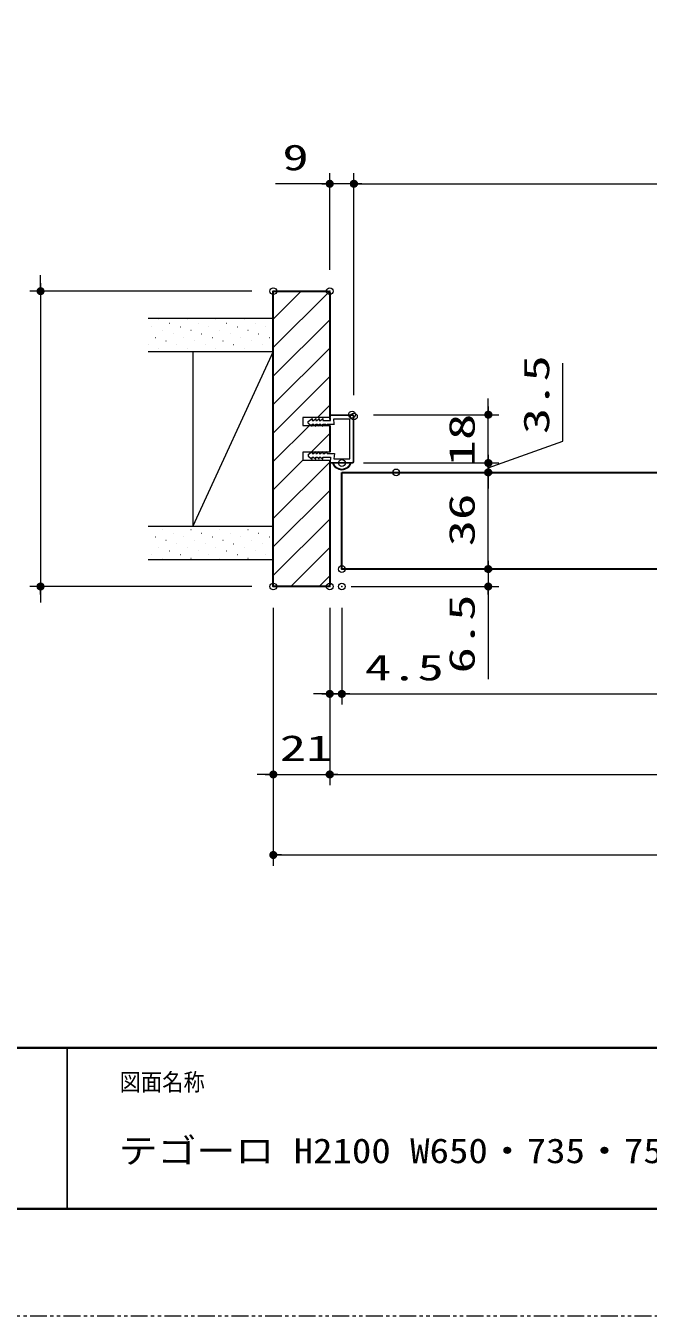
# Model space of a CAD drawing. Units: millimetres, scale not verified. Extents: x -1306 to 1306, y -607 to 607.
# Drawn here: x -908.3 to -676.6, y -594 to -113.4 of the extents above; entities that cross this region are included whole.
import ezdxf
from ezdxf.enums import TextEntityAlignment as Align

# ---------------------------------------------------------------- set-up
doc = ezdxf.new("R2010")
doc.units = ezdxf.units.MM
doc.header["$LTSCALE"] = 5
doc.header["$PDMODE"] = 32
doc.header["$PDSIZE"] = 2.5
doc.linetypes.add('USER1', pattern=[2.5, 1.25, -0.25, 0.25, -0.25, 0.25, -0.25])
for name, color, linetype, lineweight in [('0-1_線(黄)', 2, 'Continuous', 15), ('0-3_陰線', 4, 'USER1', 9), ('0-D_線(白)', 7, 'Continuous', 30), ('1-1_寸法線', 3, 'Continuous', 13), ('1-2_ハッチング', 6, 'Continuous', 9), ('1-4_DEFPOINTS', 7, 'Continuous', 5), ('1-5_0', 3, 'Continuous', 25), ('1-7_図面枠', 7, 'Continuous', 35)]:
    doc.layers.add(name, color=color, linetype=linetype, lineweight=lineweight)
doc.styles.add('ＭＳ ゴシック', font='')
doc.styles.get('ＭＳ ゴシック').set_extended_font_data('MS Gothic')

# ---------------------------------------------------------------- blocks, each defined once
blk = doc.blocks.new('_DOT')
at = {"layer": '1-5_0'}
blk.add_line((-2.5, 0), (-5, 0), dxfattribs=at)
for points in [[(0, 0), (-2.5, 0), (-2.48, 0.313)], [(0, 0), (-2.48, -0.313), (-2.5, 0)], [(0, 0), (-2.48, 0.313), (-2.421, 0.622)], [(0, 0), (-2.421, -0.622), (-2.48, -0.313)], [(0, 0), (-2.421, 0.622), (-2.324, 0.92)], [(0, 0), (-2.324, -0.92), (-2.421, -0.622)], [(0, 0), (-2.324, 0.92), (-2.191, 1.204)], [(0, 0), (-2.191, -1.204), (-2.324, -0.92)], [(0, 0), (-2.191, 1.204), (-2.023, 1.469)], [(0, 0), (-2.023, -1.469), (-2.191, -1.204)], [(0, 0), (-2.023, 1.469), (-1.822, 1.711)], [(0, 0), (-1.822, -1.711), (-2.023, -1.469)], [(0, 0), (-1.822, 1.711), (-1.594, 1.926)], [(0, 0), (-1.594, -1.926), (-1.822, -1.711)], [(0, 0), (-1.594, 1.926), (-1.34, 2.111)], [(0, 0), (-1.34, -2.111), (-1.594, -1.926)], [(0, 0), (-1.34, 2.111), (-1.064, 2.262)], [(0, 0), (-1.064, -2.262), (-1.34, -2.111)], [(0, 0), (-1.064, 2.262), (-0.773, 2.378)], [(0, 0), (-0.773, -2.378), (-1.064, -2.262)], [(0, 0), (-0.773, 2.378), (-0.468, 2.456)], [(0, 0), (-0.468, -2.456), (-0.773, -2.378)], [(0, 0), (-0.468, 2.456), (-0.157, 2.495)], [(0, 0), (-0.157, -2.495), (-0.468, -2.456)], [(0, 0), (-0.157, 2.495), (0.157, 2.495)], [(0, 0), (0.157, -2.495), (-0.157, -2.495)], [(0, 0), (0.157, 2.495), (0.468, 2.456)], [(0, 0), (0.468, 2.456), (0.773, 2.378)], [(0, 0), (0.773, 2.378), (1.064, 2.262)], [(0, 0), (1.064, 2.262), (1.34, 2.111)], [(0, 0), (1.34, 2.111), (1.594, 1.926)], [(0, 0), (1.594, 1.926), (1.822, 1.711)], [(0, 0), (1.822, 1.711), (2.023, 1.469)], [(0, 0), (2.023, 1.469), (2.191, 1.204)], [(0, 0), (2.191, 1.204), (2.324, 0.92)], [(0, 0), (2.324, 0.92), (2.421, 0.622)], [(0, 0), (2.421, 0.622), (2.48, 0.313)], [(0, 0), (2.48, 0.313), (2.5, 0)], [(0, 0), (0.468, -2.456), (0.157, -2.495)], [(0, 0), (0.773, -2.378), (0.468, -2.456)], [(0, 0), (1.064, -2.262), (0.773, -2.378)], [(0, 0), (1.34, -2.111), (1.064, -2.262)], [(0, 0), (1.594, -1.926), (1.34, -2.111)], [(0, 0), (1.822, -1.711), (1.594, -1.926)], [(0, 0), (2.023, -1.469), (1.822, -1.711)], [(0, 0), (2.191, -1.204), (2.023, -1.469)], [(0, 0), (2.324, -0.92), (2.191, -1.204)], [(0, 0), (2.421, -0.622), (2.324, -0.92)], [(0, 0), (2.48, -0.313), (2.421, -0.622)], [(0, 0), (2.5, 0), (2.48, -0.313)]]:
    blk.add_solid(points, dxfattribs=at)

msp = doc.modelspace()

# ---------------------------------------------------------------- linework, layer by layer
at = {"layer": '0-1_線(黄)'}
for p, q in [((-862.803, -222.222), (-816.17, -222.222)), ((-862.803, -234.722), (-816.17, -234.722)), ((-816.17, -234.722), (-846.17, -299.722)), ((-846.17, -234.722), (-846.17, -299.722)), ((-862.803, -299.722), (-816.17, -299.722)), ((-862.803, -312.222), (-816.17, -312.222))]:
    msp.add_line(p, q, dxfattribs=at)
at = {"layer": '0-3_陰線'}
msp.add_line((387.036, -594), (-1292.964, -594), dxfattribs=at)
at = {"layer": '0-D_線(白)'}
for p, q in [((-816.17, -212.222), (-795.67, -212.222)), ((-816.17, -322.222), (-816.17, -212.222)), ((-795.67, -212.222), (-795.17, -212.722)), ((-795.17, -212.722), (-795.17, -259.222)), ((-795.17, -262.222), (-795.17, -272.222)), ((-795.17, -275.222), (-795.17, -321.722)), ((-790.67, -279.722), (-643.485, -279.722)), ((-795.67, -322.222), (-795.17, -321.722)), ((-795.17, -321.722), (-795.67, -322.222)), ((-795.67, -322.222), (-816.17, -322.222))]:
    msp.add_line(p, q, dxfattribs=at)
msp.add_lwpolyline([(-643.485, -315.722), (-790.67, -315.722), (-790.67, -279.722)], dxfattribs=at)
at = {"layer": '1-1_寸法線'}
for p, q in [((-798.17, -172.222), (-815.36, -172.222)), ((-795.17, -204.222), (-795.17, -168.222)), ((-786.17, -172.222), (-795.17, -172.222)), ((-786.17, -250.922), (-786.17, -168.222)), ((-786.17, -250.922), (-786.17, -168.222)), ((-783.17, -172.222), (-780.17, -172.222)), ((-783.17, -172.222), (-509.97, -172.222)), ((-902.803, -209.222), (-902.803, -206.222)), ((-824.17, -212.222), (-906.803, -212.222)), ((-902.803, -212.222), (-902.803, -322.222)), ((-736.17, -255.222), (-736.17, -252.222)), ((-795.111, -260.024), (-795.17, -258.534)), ((-794.864, -260.422), (-795.02, -258.528)), ((-794.87, -258.222), (-786.87, -258.222)), ((-794.87, -258.372), (-786.87, -258.372)), ((-786.32, -275.522), (-786.32, -258.922)), ((-786.17, -275.522), (-786.17, -258.922)), ((-778.87, -258.222), (-732.17, -258.222)), ((-736.17, -276.222), (-736.17, -258.222)), ((-803.17, -260.772), (-801.682, -259.672)), ((-803.17, -261.372), (-803.17, -260.772)), ((-803.17, -261.372), (-801.681, -262.472)), ((-801.682, -259.672), (-801.682, -260.422)), ((-801.682, -260.422), (-801.182, -260.422)), ((-801.681, -261.722), (-801.181, -261.722)), ((-801.681, -262.472), (-801.681, -261.722)), ((-801.182, -260.422), (-800.382, -259.672)), ((-801.181, -261.722), (-800.381, -262.472)), ((-800.382, -259.672), (-800.382, -260.422)), ((-800.382, -260.422), (-799.882, -260.422)), ((-800.381, -261.722), (-799.881, -261.722)), ((-800.381, -262.472), (-800.381, -261.722)), ((-799.882, -260.422), (-799.082, -259.672)), ((-799.881, -261.722), (-799.081, -262.472)), ((-799.082, -259.672), (-799.082, -260.422)), ((-799.082, -260.422), (-798.582, -260.422)), ((-799.081, -261.722), (-798.581, -261.722)), ((-799.081, -262.472), (-799.081, -261.722)), ((-798.582, -260.422), (-797.782, -259.672)), ((-798.581, -261.722), (-797.781, -262.472)), ((-797.782, -259.672), (-797.782, -260.422)), ((-797.782, -260.422), (-794.865, -260.422)), ((-797.781, -261.722), (-796.994, -261.722)), ((-797.781, -262.472), (-797.781, -261.722)), ((-796.178, -262.377), (-796.994, -261.722)), ((-796.178, -261.722), (-793.455, -261.722)), ((-796.178, -261.73), (-796.178, -262.377)), ((-793.459, -261.722), (-793.622, -259.722)), ((-793.622, -259.722), (-787.67, -259.722)), ((-803.17, -273.072), (-801.681, -271.972)), ((-803.17, -273.072), (-803.17, -273.672)), ((-803.17, -273.672), (-801.682, -274.772)), ((-801.681, -271.972), (-801.681, -272.722)), ((-801.681, -272.722), (-801.181, -272.722)), ((-801.181, -272.722), (-800.381, -271.972)), ((-800.381, -271.972), (-800.381, -272.722)), ((-800.381, -272.722), (-799.881, -272.722)), ((-799.881, -272.722), (-799.081, -271.972)), ((-799.081, -271.972), (-799.081, -272.722)), ((-799.081, -272.722), (-798.581, -272.722)), ((-798.581, -272.722), (-797.781, -271.972)), ((-797.781, -271.972), (-797.781, -272.722)), ((-797.781, -272.722), (-796.994, -272.722)), ((-796.178, -272.068), (-796.994, -272.722)), ((-796.178, -272.715), (-796.178, -272.068)), ((-796.178, -272.722), (-793.455, -272.722)), ((-793.455, -272.722), (-793.622, -274.722)), ((-736.17, -273.222), (-736.17, -270.222)), ((-801.682, -274.022), (-801.182, -274.022)), ((-801.682, -274.772), (-801.682, -274.022)), ((-801.182, -274.022), (-800.382, -274.772)), ((-800.382, -274.022), (-799.882, -274.022)), ((-800.382, -274.772), (-800.382, -274.022)), ((-799.882, -274.022), (-799.082, -274.772)), ((-799.082, -274.022), (-798.582, -274.022)), ((-799.082, -274.772), (-799.082, -274.022)), ((-798.582, -274.022), (-797.782, -274.772)), ((-797.782, -274.022), (-794.865, -274.022)), ((-797.782, -274.772), (-797.782, -274.022)), ((-795.111, -275.42), (-795.17, -275.91)), ((-794.864, -274.022), (-795.02, -275.916)), ((-794.87, -276.072), (-786.87, -276.072)), ((-794.87, -276.222), (-786.87, -276.222)), ((-782.62, -276.222), (-732.17, -276.222)), ((-782.62, -276.222), (-732.17, -276.222)), ((-736.17, -279.722), (-736.17, -276.222)), ((-736.17, -279.722), (-736.17, -276.222)), ((-762.45, -279.722), (-732.17, -279.722)), ((-762.45, -279.722), (-732.17, -279.722)), ((-736.17, -279.222), (-736.17, -282.222)), ((-736.17, -312.722), (-736.17, -282.722)), ((-736.17, -282.722), (-736.17, -285.722)), ((-736.17, -312.722), (-736.17, -309.722)), ((-782.67, -315.722), (-732.17, -315.722)), ((-782.67, -315.722), (-732.17, -315.722)), ((-736.17, -315.722), (-736.17, -322.222)), ((-824.17, -322.222), (-906.803, -322.222)), ((-902.803, -325.222), (-902.803, -328.222)), ((-787.17, -322.222), (-732.17, -322.222)), ((-736.17, -325.222), (-736.17, -356.698)), ((-816.17, -330.222), (-816.17, -396.222)), ((-816.17, -330.222), (-816.17, -426.222)), ((-795.17, -330.222), (-795.17, -396.222)), ((-795.17, -330.222), (-795.17, -396.222)), ((-795.17, -330.222), (-795.17, -366.222)), ((-795.17, -330.222), (-795.17, -366.222)), ((-790.67, -330.222), (-790.67, -366.222)), ((-798.17, -362.222), (-801.17, -362.222)), ((-795.17, -362.222), (-790.67, -362.222)), ((-792.17, -362.222), (-462.67, -362.222)), ((-787.67, -362.222), (-755.718, -362.222)), ((-819.17, -392.222), (-822.17, -392.222)), ((-816.17, -392.222), (-795.17, -392.222)), ((-792.17, -392.222), (-789.17, -392.222)), ((-792.17, -392.222), (-460.17, -392.222)), ((-813.17, -422.222), (-439.17, -422.222))]:
    msp.add_line(p, q, dxfattribs=at)
for points in [[(-736.17, -277.972), (-708.435, -268.048), (-708.435, -239.096)], [(-795.17, -259.222), (-805.17, -259.222), (-805.17, -262.222), (-795.17, -262.222)], [(-793.622, -274.722), (-787.67, -274.722), (-787.67, -259.722)], [(-795.17, -272.222), (-805.17, -272.222), (-805.17, -275.222), (-795.17, -275.222)]]:
    msp.add_lwpolyline(points, dxfattribs=at)
for centre, radius, start, end in [((-794.87, -258.522), 0.3, 90, 182.27472), ((-794.87, -258.522), 0.15, 90, 182.27472), ((-786.87, -258.922), 0.7, 0, 90), ((-786.87, -258.922), 0.55, 0, 90), ((-794.87, -275.922), 0.3, 177.72528, 270), ((-794.87, -275.922), 0.15, 177.72528, 270), ((-790.67, -275.037), 3.686, 198.76352, 341.23648), ((-790.67, -275.047), 3.426, 200.07023, 339.92977), ((-786.87, -275.522), 0.55, 270, 0), ((-786.87, -275.522), 0.7, 270, 0)]:
    msp.add_arc(centre, radius, start, end, dxfattribs=at)
at = {"layer": '1-2_ハッチング'}
for p, q in [((-816.17, -222.63), (-805.762, -212.222)), ((-816.17, -233.237), (-795.413, -212.48)), ((-861.424, -225.458), (-861.374, -225.458)), ((-858.772, -222.806), (-858.722, -222.806)), ((-854.795, -224.132), (-854.745, -224.132)), ((-850.817, -225.458), (-850.767, -225.458)), ((-848.165, -222.806), (-848.115, -222.806)), ((-844.188, -224.132), (-844.138, -224.132)), ((-840.21, -225.458), (-840.16, -225.458)), ((-837.559, -222.806), (-837.509, -222.806)), ((-833.581, -224.132), (-833.531, -224.132)), ((-829.604, -225.458), (-829.554, -225.458)), ((-826.952, -222.806), (-826.902, -222.806)), ((-822.975, -224.132), (-822.925, -224.132)), ((-818.997, -225.458), (-818.947, -225.458)), ((-816.346, -222.806), (-816.296, -222.806)), ((-816.17, -243.844), (-795.17, -222.844)), ((-860.098, -229.435), (-860.048, -229.435)), ((-857.446, -226.784), (-857.396, -226.784)), ((-853.469, -228.109), (-853.419, -228.109)), ((-849.491, -229.435), (-849.441, -229.435)), ((-846.84, -226.784), (-846.79, -226.784)), ((-842.862, -228.109), (-842.812, -228.109)), ((-838.885, -229.435), (-838.835, -229.435)), ((-836.233, -226.784), (-836.183, -226.784)), ((-832.256, -228.109), (-832.206, -228.109)), ((-828.278, -229.435), (-828.228, -229.435)), ((-825.626, -226.784), (-825.576, -226.784)), ((-821.649, -228.109), (-821.599, -228.109)), ((-817.671, -229.435), (-817.621, -229.435)), ((-862.749, -232.087), (-862.699, -232.087)), ((-858.772, -233.413), (-858.722, -233.413)), ((-856.12, -230.761), (-856.07, -230.761)), ((-852.143, -232.087), (-852.093, -232.087)), ((-848.165, -233.413), (-848.115, -233.413)), ((-845.514, -230.761), (-845.464, -230.761)), ((-841.536, -232.087), (-841.486, -232.087)), ((-837.559, -233.413), (-837.509, -233.413)), ((-834.907, -230.761), (-834.857, -230.761)), ((-830.93, -232.087), (-830.88, -232.087)), ((-826.952, -233.413), (-826.902, -233.413)), ((-824.301, -230.761), (-824.251, -230.761)), ((-820.323, -232.087), (-820.273, -232.087)), ((-816.346, -233.413), (-816.296, -233.413)), ((-816.17, -254.45), (-795.17, -233.45)), ((-816.17, -265.057), (-795.17, -244.057)), ((-799.729, -259.222), (-795.17, -254.663)), ((-816.17, -275.663), (-802.729, -262.222)), ((-802.122, -272.222), (-795.17, -265.27)), ((-816.17, -286.27), (-805.122, -275.222)), ((-816.17, -296.877), (-795.17, -275.877)), ((-816.17, -307.483), (-795.17, -286.483)), ((-816.17, -318.09), (-795.17, -297.09)), ((-857.446, -301.03), (-857.396, -301.03)), ((-853.469, -302.356), (-853.419, -302.356)), ((-846.84, -301.03), (-846.79, -301.03)), ((-842.862, -302.356), (-842.812, -302.356)), ((-836.233, -301.03), (-836.183, -301.03)), ((-832.256, -302.356), (-832.206, -302.356)), ((-825.626, -301.03), (-825.576, -301.03)), ((-821.649, -302.356), (-821.599, -302.356)), ((-860.098, -303.681), (-860.048, -303.681)), ((-856.12, -305.007), (-856.07, -305.007)), ((-852.143, -306.333), (-852.093, -306.333)), ((-849.491, -303.681), (-849.441, -303.681)), ((-845.514, -305.007), (-845.464, -305.007)), ((-841.536, -306.333), (-841.486, -306.333)), ((-838.885, -303.681), (-838.835, -303.681)), ((-834.907, -305.007), (-834.857, -305.007)), ((-830.93, -306.333), (-830.88, -306.333)), ((-828.278, -303.681), (-828.228, -303.681)), ((-824.301, -305.007), (-824.251, -305.007)), ((-820.323, -306.333), (-820.273, -306.333)), ((-817.671, -303.681), (-817.621, -303.681)), ((-861.424, -310.311), (-861.374, -310.311)), ((-858.772, -307.659), (-858.722, -307.659)), ((-857.446, -311.636), (-857.396, -311.636)), ((-854.795, -308.985), (-854.745, -308.985)), ((-850.817, -310.311), (-850.767, -310.311)), ((-848.165, -307.659), (-848.115, -307.659)), ((-846.84, -311.636), (-846.79, -311.636)), ((-844.188, -308.985), (-844.138, -308.985)), ((-840.21, -310.311), (-840.16, -310.311)), ((-837.559, -307.659), (-837.509, -307.659)), ((-836.233, -311.636), (-836.183, -311.636)), ((-833.581, -308.985), (-833.531, -308.985)), ((-829.604, -310.311), (-829.554, -310.311)), ((-826.952, -307.659), (-826.902, -307.659)), ((-825.626, -311.636), (-825.576, -311.636)), ((-822.975, -308.985), (-822.925, -308.985)), ((-818.997, -310.311), (-818.947, -310.311)), ((-816.346, -307.659), (-816.296, -307.659)), ((-809.696, -322.222), (-795.17, -307.696)), ((-799.089, -322.222), (-795.17, -318.303))]:
    msp.add_line(p, q, dxfattribs=at)
at = {"layer": '1-4_DEFPOINTS'}
for p in [(-786.17, -172.222), (-816.17, -212.222), (-795.17, -212.222), (-786.87, -258.222), (-786.17, -258.922), (-736.17, -258.222), (-790.62, -276.222), (-770.45, -279.722), (-736.17, -276.222), (-736.17, -279.722), (-790.67, -315.722), (-736.17, -315.722), (-902.803, -322.222), (-816.17, -322.222), (-816.17, -322.222), (-795.17, -322.222), (-795.17, -322.222), (-790.67, -322.222), (-790.67, -362.222), (-795.17, -392.222)]:
    msp.add_point(p, dxfattribs=at)
at = {"layer": '1-5_0', "color": 7}
msp.add_line((-892.964, -494), (-892.964, -554), dxfattribs=at)
msp.add_line((-892.964, -494), (-892.964, -554), dxfattribs=at)
at = {"layer": '1-7_図面枠'}
msp.add_line((-1252.964, -494), (347.036, -494), dxfattribs=at)
msp.add_lwpolyline([(-1252.964, -554), (347.036, -554), (347.036, 554), (-1252.964, 554)], close=True, dxfattribs=at)

# ---------------------------------------------------------------- block references
at = {"layer": '1-1_寸法線', "xscale": 0.6, "yscale": 0.6}
for p in [(-795.17, -172.222), (-795.17, -362.222), (-816.17, -392.222)]:
    msp.add_blockref('_DOT', p, dxfattribs=at)
for p, rotation in [((-786.17, -172.222), 180), ((-786.17, -172.222), 180), ((-902.803, -212.222), 270), ((-736.17, -258.222), 270), ((-736.17, -276.222), 270), ((-736.17, -276.222), 90), ((-736.17, -279.722), 90), ((-736.17, -279.722), 90), ((-736.17, -315.722), 270), ((-736.17, -315.722), 270), ((-902.803, -322.222), 90), ((-736.17, -322.222), 90), ((-795.17, -362.222), 180), ((-790.67, -362.222), 180), ((-795.17, -392.222), 180), ((-795.17, -392.222), 180), ((-816.17, -422.222), 180)]:
    msp.add_blockref('_DOT', p, dxfattribs=dict(at, rotation=rotation))

# ---------------------------------------------------------------- texts
at = {"layer": '1-1_寸法線', "style": 'ＭＳ ゴシック', "width": 1.5}
for s, p in [('9', (-812.789, -170.073)), ('4.5', (-782.099, -360.073)), ('21', (-813.765, -390.073))]:
    msp.add_text(s, height=9.604, dxfattribs=at).set_placement(p, align=Align.BOTTOM_LEFT)
for s, p in [('3.5', (-710.585, -265.477)), ('18', (-738.32, -277.46)), ('36', (-738.32, -307.246)), ('6.5', (-738.32, -354.603))]:
    msp.add_text(s, height=9.604, rotation=90, dxfattribs=at).set_placement(p, align=Align.BOTTOM_LEFT)
at = {"layer": '1-7_図面枠', "style": 'ＭＳ ゴシック'}
for s, height, width, p in [('図面名称', 6.452, 0.9, (-873.367, -511.963)), ('テゴーロ H2100 W650・735・755・780・825・850・875 片開きドア フラット 図面', 9.236, 1.15, (-873.76, -539.776))]:
    msp.add_text(s, height=height, dxfattribs=dict(at, width=width)).set_placement(p, align=Align.BOTTOM_LEFT)

doc.saveas('drawing.dxf')
